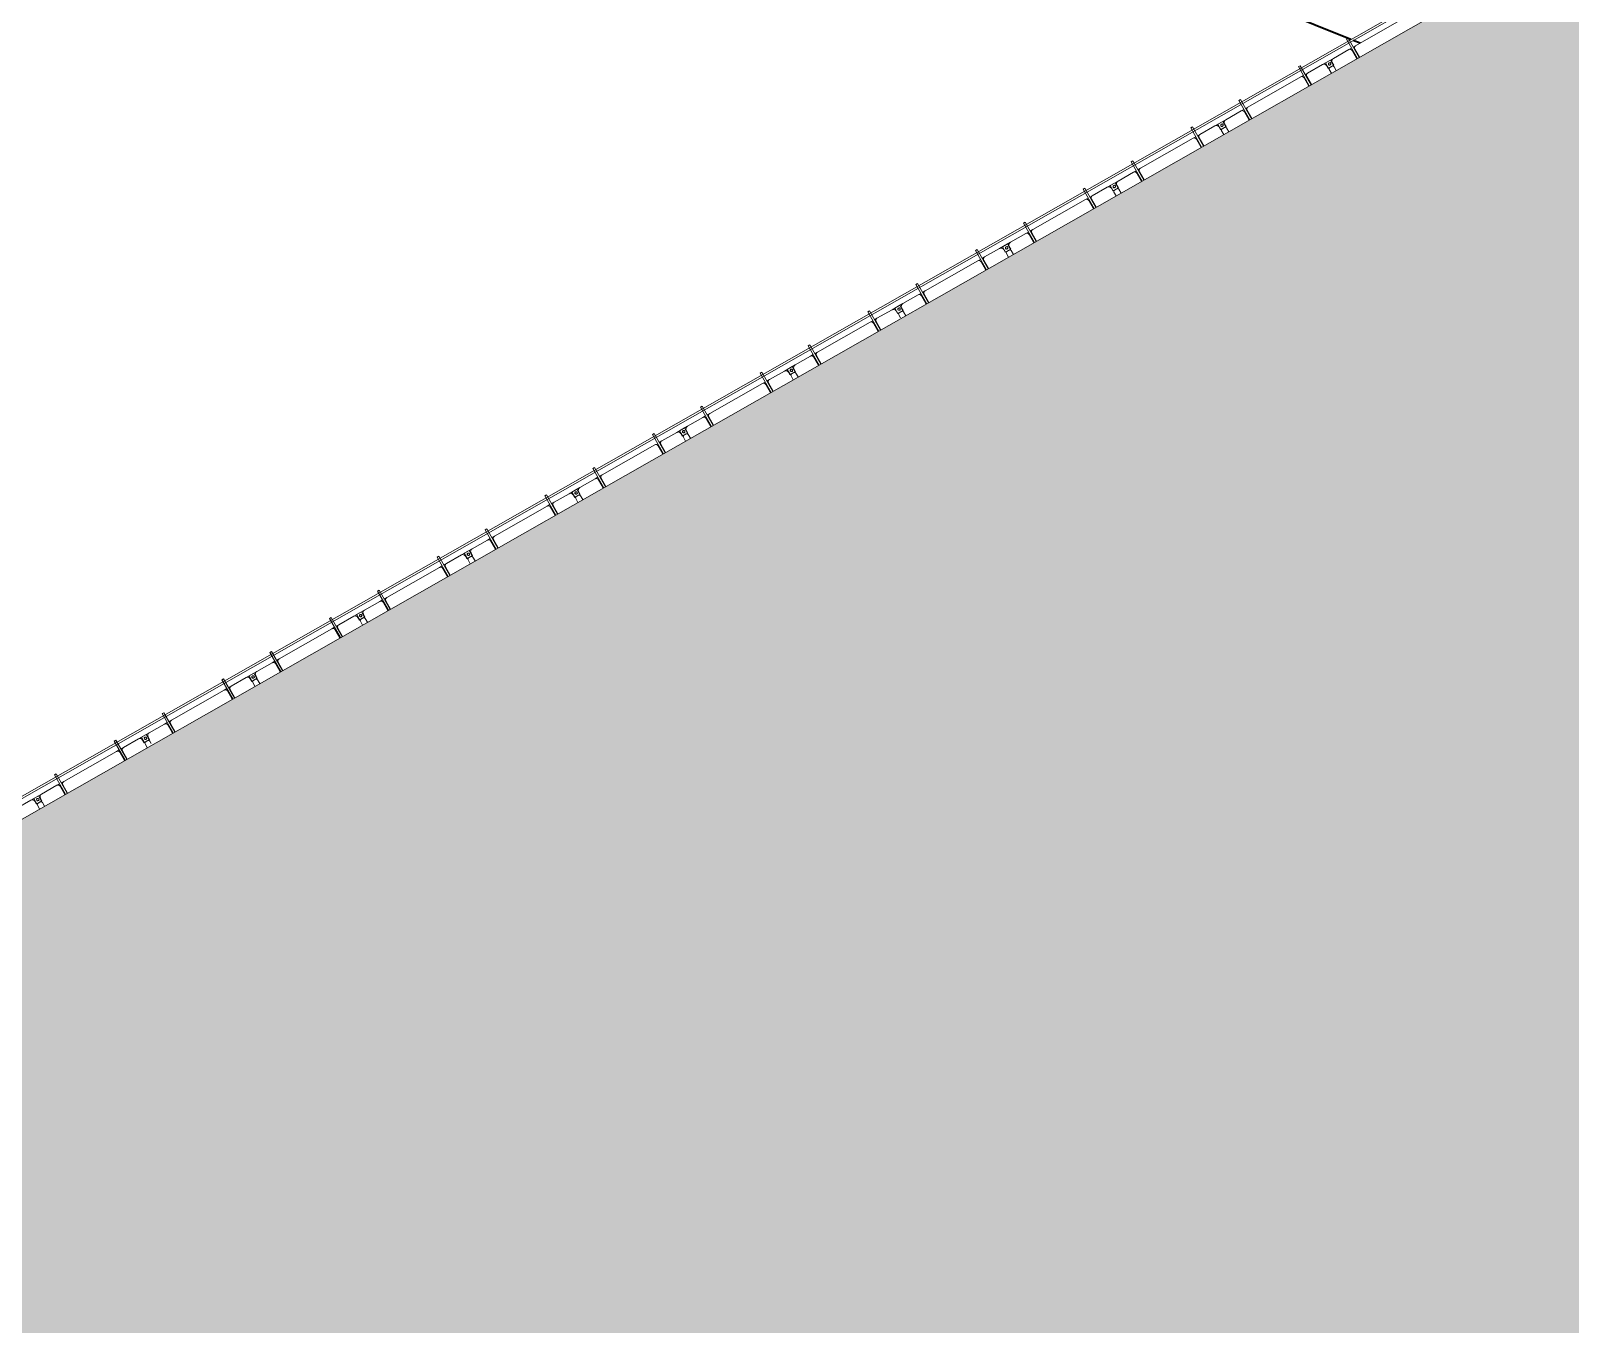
# Model space of a CAD drawing. Header units: millimetres. Extents: x -861324 to 439029, y -308065 to 694685.
# Drawn here: x -195868 to -164679, y 39346 to 65552 of the extents above; entities that cross this region are included whole.
import ezdxf

# ---------------------------------------------------------------- set-up
doc = ezdxf.new("R2010")
doc.units = ezdxf.units.MM
for name, color, linetype, lineweight in [('A-DETL-GENF', 92, 'Continuous', 9), ('A-DETL-THIN', 151, 'Continuous', 9), ('A-GENM', 13, 'Continuous', 9), ('C-TOPO-MAJR', 7, 'Continuous', 35), ('S-BEAM', 12, 'Continuous', 9)]:
    doc.layers.add(name, color=color, linetype=linetype, lineweight=lineweight)

# ---------------------------------------------------------------- blocks, each defined once
blk = doc.blocks.new('Dai phao do pin - DẢI PHAO ĐỠ PIN-12011-BỐ TRÍ BÈ PIN HỒ BẢN MÒNG')
at = {"layer": 'A-GENM', "color": 7}
for p, q in [((18230, -192), (18230, 0)), ((18290, 0), (18290, -192)), ((18768, 0), (18768, -88)), ((18882, -88), (18882, 0)), ((19350, -192), (19350, 0)), ((19410, 0), (19410, -192)), ((20740, -192), (20740, 0)), ((20800, 0), (20800, -192)), ((21278, 0), (21278, -88)), ((21392, -88), (21392, 0)), ((21860, -192), (21860, 0)), ((21920, 0), (21920, -192)), ((23250, -192), (23250, 0)), ((23310, 0), (23310, -192)), ((23788, 0), (23788, -88)), ((23902, -88), (23902, 0)), ((24370, -192), (24370, 0)), ((24430, 0), (24430, -192)), ((25760, -192), (25760, 0)), ((25820, 0), (25820, -192)), ((26298, 0), (26298, -88)), ((26412, -88), (26412, 0)), ((26880, -192), (26880, 0)), ((26940, 0), (26940, -192)), ((28270, -192), (28270, 0)), ((28330, 0), (28330, -192)), ((28808, 0), (28808, -88)), ((29390, -192), (29390, 0)), ((29450, 0), (29450, -192)), ((30780, -192), (30780, 0)), ((30840, 0), (30840, -192)), ((31318, 0), (31318, -88)), ((31432, -88), (31432, 0)), ((31900, -192), (31900, 0)), ((31960, 0), (31960, -192)), ((33290, -192), (33290, 0)), ((33350, 0), (33350, -192)), ((33828, 0), (33828, -88)), ((33942, -88), (33942, 0)), ((34410, -192), (34410, 0)), ((34470, 0), (34470, -192)), ((35800, -192), (35800, 0)), ((35860, 0), (35860, -192)), ((36338, 0), (36338, -88)), ((36452, -88), (36452, 0)), ((36920, -192), (36920, 0)), ((36980, 0), (36980, -192)), ((38310, -192), (38310, 0)), ((38370, 0), (38370, -192)), ((38848, 0), (38848, -88)), ((38962, -88), (38962, 0)), ((39430, -192), (39430, 0)), ((39490, 0), (39490, -192)), ((40820, -192), (40820, 0)), ((40880, 0), (40880, -192)), ((41358, 0), (41358, -88)), ((41472, -88), (41472, 0)), ((41940, -192), (41940, 0)), ((42000, 0), (42000, -192)), ((43330, -192), (43330, 0)), ((43390, 0), (43390, -192)), ((43868, 0), (43868, -88)), ((43982, -88), (43982, 0)), ((44450, -192), (44450, 0)), ((44510, 0), (44510, -192)), ((45840, -192), (45840, 0)), ((45900, 0), (45900, -192)), ((46492, -88), (46492, 0)), ((46960, -192), (46960, 0)), ((47020, 0), (47020, -192)), ((48350, -192), (48350, 0)), ((48410, 0), (48410, -192)), ((48888, 0), (48888, -88)), ((49002, -88), (49002, 0)), ((16950, -242), (18180, -242)), ((18239, -242), (18180, -242)), ((18340, -242), (18279, -242)), ((18340, -242), (18700, -242)), ((18760, -182), (18760, -118)), ((18760, -118), (18852, -118)), ((18798, -118), (18890, -118)), ((18890, -118), (18890, -182)), ((18950, -242), (19300, -242)), ((19359, -242), (19300, -242)), ((19460, -242), (19399, -242)), ((19460, -242), (20690, -242)), ((20749, -242), (20690, -242)), ((20850, -242), (20789, -242)), ((20850, -242), (21210, -242)), ((21270, -182), (21270, -118)), ((21270, -118), (21362, -118)), ((21308, -118), (21400, -118)), ((21400, -118), (21400, -182)), ((21460, -242), (21810, -242)), ((21869, -242), (21810, -242)), ((21970, -242), (21909, -242)), ((21970, -242), (23200, -242)), ((23259, -242), (23200, -242)), ((23360, -242), (23299, -242)), ((23360, -242), (23720, -242)), ((23780, -182), (23780, -118)), ((23780, -118), (23872, -118)), ((23818, -118), (23910, -118)), ((23910, -118), (23910, -182)), ((23970, -242), (24320, -242)), ((24379, -242), (24320, -242)), ((24480, -242), (24419, -242)), ((24480, -242), (25710, -242)), ((25769, -242), (25710, -242)), ((25870, -242), (25809, -242)), ((25870, -242), (26230, -242)), ((26290, -182), (26290, -118)), ((26290, -118), (26382, -118)), ((26328, -118), (26420, -118)), ((26420, -118), (26420, -182)), ((26480, -242), (26830, -242)), ((26889, -242), (26830, -242)), ((26990, -242), (26929, -242)), ((26990, -242), (28220, -242)), ((28279, -242), (28220, -242)), ((28380, -242), (28319, -242)), ((28380, -242), (28740, -242)), ((28800, -182), (28800, -118)), ((28800, -118), (28892, -118)), ((28838, -118), (28930, -118)), ((28922, -88), (28922, -11)), ((28930, -118), (28930, -182)), ((28990, -242), (29340, -242)), ((29399, -242), (29340, -242)), ((29500, -242), (29439, -242)), ((29500, -242), (30730, -242)), ((30789, -242), (30730, -242)), ((30890, -242), (30829, -242)), ((30890, -242), (31250, -242)), ((31310, -182), (31310, -118)), ((31310, -118), (31402, -118)), ((31348, -118), (31440, -118)), ((31440, -118), (31440, -182)), ((31500, -242), (31850, -242)), ((31909, -242), (31850, -242)), ((32010, -242), (31949, -242)), ((32010, -242), (33240, -242)), ((33299, -242), (33240, -242)), ((33400, -242), (33339, -242)), ((33400, -242), (33760, -242)), ((33820, -182), (33820, -118)), ((33820, -118), (33912, -118)), ((33858, -118), (33950, -118)), ((33950, -118), (33950, -182)), ((34010, -242), (34360, -242)), ((34419, -242), (34360, -242)), ((34520, -242), (34503, -242)), ((34520, -242), (35750, -242)), ((35809, -242), (35750, -242)), ((35910, -242), (35849, -242)), ((35910, -242), (36270, -242)), ((36330, -182), (36330, -118)), ((36330, -118), (36422, -118)), ((36368, -118), (36460, -118)), ((36460, -118), (36460, -182)), ((36520, -242), (36870, -242)), ((36929, -242), (36870, -242)), ((37030, -242), (36969, -242)), ((37030, -242), (38260, -242)), ((38319, -242), (38260, -242)), ((38420, -242), (38359, -242)), ((38420, -242), (38780, -242)), ((38840, -182), (38840, -118)), ((38840, -118), (38932, -118)), ((38878, -118), (38970, -118)), ((38970, -118), (38970, -182)), ((39030, -242), (39380, -242)), ((39439, -242), (39380, -242)), ((39540, -242), (39479, -242)), ((39540, -242), (40770, -242)), ((40829, -242), (40770, -242)), ((40930, -242), (40869, -242)), ((40930, -242), (41290, -242)), ((41350, -182), (41350, -118)), ((41350, -118), (41442, -118)), ((41388, -118), (41480, -118)), ((41480, -118), (41480, -182)), ((41540, -242), (41890, -242)), ((41949, -242), (41890, -242)), ((42050, -242), (41989, -242)), ((42050, -242), (43280, -242)), ((43339, -242), (43280, -242)), ((43440, -242), (43379, -242)), ((43440, -242), (43800, -242)), ((43860, -182), (43860, -118)), ((43860, -118), (43952, -118)), ((43898, -118), (43990, -118)), ((43990, -118), (43990, -182)), ((44050, -242), (44400, -242)), ((44459, -242), (44400, -242)), ((44560, -242), (44499, -242)), ((44560, -242), (45790, -242)), ((45849, -242), (45790, -242)), ((45950, -242), (45889, -242)), ((45950, -242), (46310, -242)), ((46370, -182), (46370, -118)), ((46370, -118), (46462, -118)), ((46378, -35), (46378, -88)), ((46408, -118), (46500, -118)), ((46500, -118), (46500, -182)), ((46560, -242), (46910, -242)), ((46969, -242), (46910, -242)), ((47070, -242), (47009, -242)), ((47070, -242), (48300, -242)), ((48359, -242), (48300, -242)), ((48460, -242), (48399, -242)), ((48460, -242), (48820, -242)), ((48880, -182), (48880, -118)), ((48880, -118), (48972, -118)), ((48918, -118), (49010, -118)), ((49010, -118), (49010, -182)), ((49070, -242), (49420, -242))]:
    blk.add_line(p, q, dxfattribs=at)
at = {"layer": 'A-GENM', "color": 9}
for p, q in [((18239, -242), (18180, -242)), ((18340, -242), (18279, -242)), ((18882, -242), (18700, -242)), ((18700, -242), (18882, -242)), ((18852, -118), (18760, -118)), ((18760, -118), (18760, -182)), ((18852, -118), (18760, -118)), ((18760, -118), (18852, -118)), ((18760, -118), (18760, -182)), ((18760, -182), (18760, -118)), ((18768, -242), (18768, -116)), ((18768, -116), (18768, -242)), ((18950, -242), (18768, -242)), ((18768, -242), (18950, -242)), ((18890, -118), (18798, -118)), ((18890, -118), (18798, -118)), ((18798, -118), (18890, -118)), ((18882, -116), (18882, -242)), ((18882, -242), (18882, -116)), ((18890, -182), (18890, -118)), ((18890, -182), (18890, -118)), ((18890, -118), (18890, -182)), ((19359, -242), (19300, -242)), ((19460, -242), (19399, -242)), ((20749, -242), (20690, -242)), ((20850, -242), (20789, -242)), ((21392, -242), (21210, -242)), ((21210, -242), (21392, -242)), ((21362, -118), (21270, -118)), ((21270, -118), (21270, -182)), ((21362, -118), (21270, -118)), ((21270, -118), (21362, -118)), ((21270, -118), (21270, -182)), ((21270, -182), (21270, -118)), ((21278, -242), (21278, -116)), ((21278, -116), (21278, -242)), ((21460, -242), (21278, -242)), ((21278, -242), (21460, -242)), ((21400, -118), (21308, -118)), ((21400, -118), (21308, -118)), ((21308, -118), (21400, -118)), ((21392, -116), (21392, -242)), ((21392, -242), (21392, -116)), ((21400, -182), (21400, -118)), ((21400, -182), (21400, -118)), ((21400, -118), (21400, -182)), ((21869, -242), (21810, -242)), ((21970, -242), (21909, -242)), ((23259, -242), (23200, -242)), ((23360, -242), (23299, -242)), ((23902, -242), (23720, -242)), ((23720, -242), (23902, -242)), ((23872, -118), (23780, -118)), ((23780, -118), (23780, -182)), ((23872, -118), (23780, -118)), ((23780, -118), (23872, -118)), ((23780, -118), (23780, -182)), ((23780, -182), (23780, -118)), ((23788, -242), (23788, -116)), ((23788, -116), (23788, -242)), ((23970, -242), (23788, -242)), ((23788, -242), (23970, -242)), ((23910, -118), (23818, -118)), ((23910, -118), (23818, -118)), ((23818, -118), (23910, -118)), ((23902, -116), (23902, -242)), ((23902, -242), (23902, -116)), ((23910, -182), (23910, -118)), ((23910, -182), (23910, -118)), ((23910, -118), (23910, -182)), ((24379, -242), (24320, -242)), ((24480, -242), (24419, -242)), ((25769, -242), (25710, -242)), ((25870, -242), (25809, -242)), ((26412, -242), (26230, -242)), ((26230, -242), (26412, -242)), ((26382, -118), (26290, -118)), ((26290, -118), (26290, -182)), ((26382, -118), (26290, -118)), ((26290, -118), (26382, -118)), ((26290, -118), (26290, -182)), ((26290, -182), (26290, -118)), ((26298, -242), (26298, -116)), ((26298, -116), (26298, -242)), ((26480, -242), (26298, -242)), ((26298, -242), (26480, -242)), ((26420, -118), (26328, -118)), ((26420, -118), (26328, -118)), ((26328, -118), (26420, -118)), ((26412, -116), (26412, -242)), ((26412, -242), (26412, -116)), ((26420, -182), (26420, -118)), ((26420, -182), (26420, -118)), ((26420, -118), (26420, -182)), ((26889, -242), (26830, -242)), ((26990, -242), (26929, -242)), ((28279, -242), (28220, -242)), ((28380, -242), (28319, -242)), ((28922, -242), (28740, -242)), ((28740, -242), (28922, -242)), ((28892, -118), (28800, -118)), ((28800, -118), (28800, -182)), ((28892, -118), (28800, -118)), ((28800, -118), (28892, -118)), ((28800, -118), (28800, -182)), ((28800, -182), (28800, -118)), ((28808, -242), (28808, -116)), ((28808, -116), (28808, -242)), ((28990, -242), (28808, -242)), ((28808, -242), (28990, -242)), ((28930, -118), (28838, -118)), ((28930, -118), (28838, -118)), ((28838, -118), (28930, -118)), ((28922, -116), (28922, -242)), ((28922, -242), (28922, -116)), ((28930, -182), (28930, -118)), ((28930, -182), (28930, -118)), ((28930, -118), (28930, -182)), ((29399, -242), (29340, -242)), ((29500, -242), (29439, -242)), ((30789, -242), (30730, -242)), ((30890, -242), (30829, -242)), ((31432, -242), (31250, -242)), ((31250, -242), (31432, -242)), ((31402, -118), (31310, -118)), ((31310, -118), (31310, -182)), ((31402, -118), (31310, -118)), ((31310, -118), (31402, -118)), ((31310, -118), (31310, -182)), ((31310, -182), (31310, -118)), ((31318, -242), (31318, -116)), ((31318, -116), (31318, -242)), ((31500, -242), (31318, -242)), ((31318, -242), (31500, -242)), ((31440, -118), (31348, -118)), ((31440, -118), (31348, -118)), ((31348, -118), (31440, -118)), ((31432, -116), (31432, -242)), ((31432, -242), (31432, -116)), ((31440, -182), (31440, -118)), ((31440, -182), (31440, -118)), ((31440, -118), (31440, -182)), ((31909, -242), (31850, -242)), ((32010, -242), (31949, -242)), ((33299, -242), (33240, -242)), ((33400, -242), (33339, -242)), ((33942, -242), (33760, -242)), ((33760, -242), (33942, -242)), ((33912, -118), (33820, -118)), ((33820, -118), (33820, -182)), ((33912, -118), (33820, -118)), ((33820, -118), (33912, -118)), ((33820, -118), (33820, -182)), ((33820, -182), (33820, -118)), ((33828, -242), (33828, -116)), ((33828, -116), (33828, -242)), ((34010, -242), (33828, -242)), ((33828, -242), (34010, -242)), ((33950, -118), (33858, -118)), ((33950, -118), (33858, -118)), ((33858, -118), (33950, -118)), ((33942, -116), (33942, -242)), ((33942, -242), (33942, -116)), ((33950, -182), (33950, -118)), ((33950, -182), (33950, -118)), ((33950, -118), (33950, -182)), ((34419, -242), (34360, -242)), ((35809, -242), (35750, -242)), ((35910, -242), (35849, -242)), ((36452, -242), (36270, -242)), ((36270, -242), (36452, -242)), ((36422, -118), (36330, -118)), ((36330, -118), (36330, -182)), ((36422, -118), (36330, -118)), ((36330, -118), (36422, -118)), ((36330, -118), (36330, -182)), ((36330, -182), (36330, -118)), ((36338, -242), (36338, -116)), ((36338, -116), (36338, -242)), ((36520, -242), (36338, -242)), ((36338, -242), (36520, -242)), ((36460, -118), (36368, -118)), ((36460, -118), (36368, -118)), ((36368, -118), (36460, -118)), ((36452, -116), (36452, -242)), ((36452, -242), (36452, -116)), ((36460, -182), (36460, -118)), ((36460, -182), (36460, -118)), ((36460, -118), (36460, -182)), ((36929, -242), (36870, -242)), ((37030, -242), (36969, -242)), ((38319, -242), (38260, -242)), ((38420, -242), (38359, -242)), ((38962, -242), (38780, -242)), ((38780, -242), (38962, -242)), ((38932, -118), (38840, -118)), ((38840, -118), (38840, -182)), ((38932, -118), (38840, -118)), ((38840, -118), (38932, -118)), ((38840, -118), (38840, -182)), ((38840, -182), (38840, -118)), ((38848, -242), (38848, -116)), ((38848, -116), (38848, -242)), ((39030, -242), (38848, -242)), ((38848, -242), (39030, -242)), ((38970, -118), (38878, -118)), ((38970, -118), (38878, -118)), ((38878, -118), (38970, -118)), ((38962, -116), (38962, -242)), ((38962, -242), (38962, -116)), ((38970, -182), (38970, -118)), ((38970, -182), (38970, -118)), ((38970, -118), (38970, -182)), ((39439, -242), (39380, -242)), ((39540, -242), (39479, -242)), ((40829, -242), (40770, -242)), ((40930, -242), (40869, -242)), ((41472, -242), (41290, -242)), ((41290, -242), (41472, -242)), ((41442, -118), (41350, -118)), ((41350, -118), (41350, -182)), ((41442, -118), (41350, -118)), ((41350, -118), (41442, -118)), ((41350, -118), (41350, -182)), ((41350, -182), (41350, -118)), ((41358, -242), (41358, -116)), ((41358, -116), (41358, -242)), ((41540, -242), (41358, -242)), ((41358, -242), (41540, -242)), ((41480, -118), (41388, -118)), ((41480, -118), (41388, -118)), ((41388, -118), (41480, -118)), ((41472, -116), (41472, -242)), ((41472, -242), (41472, -116)), ((41480, -182), (41480, -118)), ((41480, -182), (41480, -118)), ((41480, -118), (41480, -182)), ((41949, -242), (41890, -242)), ((42050, -242), (41989, -242)), ((43339, -242), (43280, -242)), ((43440, -242), (43379, -242)), ((43982, -242), (43800, -242)), ((43800, -242), (43982, -242)), ((43952, -118), (43860, -118)), ((43860, -118), (43860, -182)), ((43952, -118), (43860, -118)), ((43860, -118), (43952, -118)), ((43860, -118), (43860, -182)), ((43860, -182), (43860, -118)), ((43868, -242), (43868, -116)), ((43868, -116), (43868, -242)), ((44050, -242), (43868, -242)), ((43868, -242), (44050, -242)), ((43990, -118), (43898, -118)), ((43990, -118), (43898, -118)), ((43898, -118), (43990, -118)), ((43982, -116), (43982, -242)), ((43982, -242), (43982, -116)), ((43990, -182), (43990, -118)), ((43990, -182), (43990, -118)), ((43990, -118), (43990, -182)), ((44459, -242), (44400, -242)), ((44560, -242), (44499, -242)), ((45849, -242), (45790, -242)), ((45950, -242), (45889, -242)), ((46492, -242), (46310, -242)), ((46310, -242), (46492, -242)), ((46462, -118), (46370, -118)), ((46370, -118), (46370, -182)), ((46462, -118), (46370, -118)), ((46370, -118), (46462, -118)), ((46370, -118), (46370, -182)), ((46370, -182), (46370, -118)), ((46378, -242), (46378, -116)), ((46378, -116), (46378, -242)), ((46560, -242), (46378, -242)), ((46378, -242), (46560, -242)), ((46500, -118), (46408, -118)), ((46500, -118), (46408, -118)), ((46408, -118), (46500, -118)), ((46492, -116), (46492, -242)), ((46492, -242), (46492, -116)), ((46500, -182), (46500, -118)), ((46500, -182), (46500, -118)), ((46500, -118), (46500, -182)), ((46969, -242), (46910, -242)), ((47070, -242), (47009, -242)), ((48359, -242), (48300, -242)), ((48460, -242), (48399, -242)), ((49002, -242), (48820, -242)), ((48820, -242), (49002, -242)), ((48972, -118), (48880, -118)), ((48880, -118), (48880, -182)), ((48972, -118), (48880, -118)), ((48880, -118), (48972, -118)), ((48880, -118), (48880, -182)), ((48880, -182), (48880, -118)), ((48888, -242), (48888, -116)), ((48888, -116), (48888, -242)), ((49070, -242), (48888, -242)), ((48888, -242), (49070, -242)), ((49010, -118), (48918, -118)), ((49010, -118), (48918, -118)), ((48918, -118), (49010, -118)), ((49002, -116), (49002, -242)), ((49002, -242), (49002, -116)), ((49010, -182), (49010, -118)), ((49010, -182), (49010, -118)), ((49010, -118), (49010, -182))]:
    blk.add_line(p, q, dxfattribs=at)
at = {"layer": 'A-GENM', "color": 7}
for centre, radius, start, end in [((18180, -192), 50, 270, 0), ((18180, -192), 50, 300, 0), ((18340, -192), 50, 180, 270), ((18340, -192), 50, 210, 270), ((18700, -182), 60, 270, 360), ((18798, -88), 30, 180, 270), ((18852, -88), 30, 270, 0), ((18950, -182), 60, 180, 270), ((19300, -192), 50, 270, 0), ((19300, -192), 50, 300, 0), ((19460, -192), 50, 180, 270), ((19460, -192), 50, 210, 270), ((20690, -192), 50, 270, 0), ((20690, -192), 50, 300, 0), ((20850, -192), 50, 180, 270), ((20850, -192), 50, 210, 270), ((21210, -182), 60, 270, 360), ((21308, -88), 30, 180, 270), ((21362, -88), 30, 270, 0), ((21460, -182), 60, 180, 270), ((21810, -192), 50, 270, 0), ((21810, -192), 50, 300, 0), ((21970, -192), 50, 180, 270), ((21970, -192), 50, 210, 270), ((23200, -192), 50, 270, 0), ((23200, -192), 50, 300, 0), ((23360, -192), 50, 180, 270), ((23360, -192), 50, 210, 270), ((23720, -182), 60, 270, 360), ((23818, -88), 30, 180, 270), ((23872, -88), 30, 270, 0), ((23970, -182), 60, 180, 270), ((24320, -192), 50, 270, 360), ((24320, -192), 50, 300, 0), ((24480, -192), 50, 180, 270), ((24480, -192), 50, 210, 270), ((25710, -192), 50, 270, 0), ((25710, -192), 50, 300, 0), ((25870, -192), 50, 180, 270), ((25870, -192), 50, 210, 270), ((26230, -182), 60, 270, 360), ((26328, -88), 30, 180, 270), ((26382, -88), 30, 270, 0), ((26480, -182), 60, 180, 270), ((26830, -192), 50, 270, 0), ((26830, -192), 50, 300, 0), ((26990, -192), 50, 180, 270), ((26990, -192), 50, 210, 270), ((28220, -192), 50, 270, 0), ((28220, -192), 50, 300, 0), ((28380, -192), 50, 180, 270), ((28380, -192), 50, 210, 270), ((28740, -182), 60, 270, 360), ((28838, -88), 30, 180, 270), ((28892, -88), 30, 270, 0), ((28990, -182), 60, 180, 270), ((29340, -192), 50, 270, 0), ((29340, -192), 50, 300, 0), ((29500, -192), 50, 180, 270), ((29500, -192), 50, 210, 270), ((30730, -192), 50, 270, 0), ((30730, -192), 50, 300, 0), ((30890, -192), 50, 180, 270), ((30890, -192), 50, 210, 270), ((31250, -182), 60, 270, 360), ((31348, -88), 30, 180, 270), ((31402, -88), 30, 270, 0), ((31500, -182), 60, 180, 270), ((31850, -192), 50, 270, 360), ((31850, -192), 50, 300, 0), ((32010, -192), 50, 180, 270), ((32010, -192), 50, 210, 270), ((33240, -192), 50, 270, 0), ((33240, -192), 50, 300, 0), ((33400, -192), 50, 180, 270), ((33400, -192), 50, 210, 270), ((33760, -182), 60, 270, 360), ((33858, -88), 30, 180, 270), ((33912, -88), 30, 270, 0), ((34010, -182), 60, 180, 270), ((34360, -192), 50, 270, 0), ((34360, -192), 50, 300, 0), ((34520, -192), 50, 180, 270), ((34520, -192), 50, 210, 270), ((35750, -192), 50, 270, 0), ((35750, -192), 50, 300, 0), ((35910, -192), 50, 180, 270), ((35910, -192), 50, 210, 270), ((36270, -182), 60, 270, 360), ((36368, -88), 30, 180, 270), ((36422, -88), 30, 270, 0), ((36520, -182), 60, 180, 270), ((36870, -192), 50, 270, 0), ((36870, -192), 50, 300, 0), ((37030, -192), 50, 180, 270), ((37030, -192), 50, 210, 270), ((38260, -192), 50, 270, 0), ((38260, -192), 50, 300, 0), ((38420, -192), 50, 180, 270), ((38420, -192), 50, 210, 270), ((38780, -182), 60, 270, 360), ((38878, -88), 30, 180, 270), ((38932, -88), 30, 270, 0), ((39030, -182), 60, 180, 270), ((39380, -192), 50, 270, 0), ((39380, -192), 50, 300, 0), ((39540, -192), 50, 180, 270), ((39540, -192), 50, 210, 270), ((40770, -192), 50, 270, 0), ((40770, -192), 50, 300, 0), ((40930, -192), 50, 180, 270), ((40930, -192), 50, 210, 270), ((41290, -182), 60, 270, 360), ((41388, -88), 30, 180, 270), ((41442, -88), 30, 270, 0), ((41540, -182), 60, 180, 270), ((41890, -192), 50, 270, 0), ((41890, -192), 50, 300, 0), ((42050, -192), 50, 180, 270), ((42050, -192), 50, 210, 270), ((43280, -192), 50, 270, 0), ((43280, -192), 50, 300, 0), ((43440, -192), 50, 180, 270), ((43440, -192), 50, 210, 270), ((43800, -182), 60, 270, 360), ((43898, -88), 30, 180, 270), ((43952, -88), 30, 270, 0), ((44050, -182), 60, 180, 270), ((44400, -192), 50, 270, 0), ((44400, -192), 50, 300, 0), ((44560, -192), 50, 180, 270), ((44560, -192), 50, 210, 270), ((45790, -192), 50, 270, 0), ((45790, -192), 50, 300, 0), ((45950, -192), 50, 180, 270), ((45950, -192), 50, 210, 270), ((46310, -182), 60, 270, 360), ((46408, -88), 30, 180, 270), ((46462, -88), 30, 270, 0), ((46560, -182), 60, 180, 270), ((46910, -192), 50, 270, 0), ((46910, -192), 50, 300, 0), ((47070, -192), 50, 180, 270), ((47070, -192), 50, 210, 270), ((48300, -192), 50, 270, 0), ((48300, -192), 50, 300, 0), ((48460, -192), 50, 180, 270), ((48460, -192), 50, 210, 270), ((48820, -182), 60, 270, 360), ((48918, -88), 30, 180, 270), ((48972, -88), 30, 270, 0), ((49070, -182), 60, 180, 270)]:
    blk.add_arc(centre, radius, start, end, dxfattribs=at)
at = {"layer": 'A-GENM', "color": 9}
for centre, radius, start, end in [((18700, -182), 60, 270, 0), ((18700, -182), 60, 270, 0), ((18700, -182), 60, 270, 360), ((18819, -183), 25, 0, 180), ((18819, -183), 25, 360, 180), ((18819, -183), 25, 180, 0), ((18819, -183), 25, 180, 360), ((18821, -183), 25, 0, 180), ((18821, -183), 25, 0, 180), ((18821, -183), 25, 180, 360), ((18821, -183), 25, 180, 360), ((18950, -182), 60, 180, 270), ((18950, -182), 60, 180, 270), ((18950, -182), 60, 180, 270), ((21210, -182), 60, 270, 0), ((21210, -182), 60, 270, 0), ((21210, -182), 60, 270, 360), ((21329, -183), 25, 0, 180), ((21329, -183), 25, 360, 180), ((21329, -183), 25, 180, 0), ((21329, -183), 25, 180, 360), ((21331, -183), 25, 0, 180), ((21331, -183), 25, 0, 180), ((21331, -183), 25, 180, 360), ((21331, -183), 25, 180, 360), ((21460, -182), 60, 180, 270), ((21460, -182), 60, 180, 270), ((21460, -182), 60, 180, 270), ((23720, -182), 60, 270, 0), ((23720, -182), 60, 270, 0), ((23720, -182), 60, 270, 360), ((23839, -183), 25, 0, 180), ((23839, -183), 25, 360, 180), ((23839, -183), 25, 180, 0), ((23839, -183), 25, 180, 360), ((23841, -183), 25, 0, 180), ((23841, -183), 25, 0, 180), ((23841, -183), 25, 180, 360), ((23841, -183), 25, 180, 360), ((23970, -182), 60, 180, 270), ((23970, -182), 60, 180, 270), ((23970, -182), 60, 180, 270), ((26230, -182), 60, 270, 0), ((26230, -182), 60, 270, 0), ((26230, -182), 60, 270, 360), ((26349, -183), 25, 0, 180), ((26349, -183), 25, 360, 180), ((26349, -183), 25, 180, 0), ((26349, -183), 25, 180, 360), ((26351, -183), 25, 0, 180), ((26351, -183), 25, 0, 180), ((26351, -183), 25, 180, 360), ((26351, -183), 25, 180, 360), ((26480, -182), 60, 180, 270), ((26480, -182), 60, 180, 270), ((26480, -182), 60, 180, 270), ((28740, -182), 60, 270, 0), ((28740, -182), 60, 270, 0), ((28740, -182), 60, 270, 360), ((28859, -183), 25, 0, 180), ((28859, -183), 25, 360, 180), ((28859, -183), 25, 180, 0), ((28859, -183), 25, 180, 360), ((28861, -183), 25, 0, 180), ((28861, -183), 25, 0, 180), ((28861, -183), 25, 180, 360), ((28861, -183), 25, 180, 360), ((28990, -182), 60, 180, 270), ((28990, -182), 60, 180, 270), ((28990, -182), 60, 180, 270), ((31250, -182), 60, 270, 0), ((31250, -182), 60, 270, 0), ((31250, -182), 60, 270, 360), ((31369, -183), 25, 0, 180), ((31369, -183), 25, 360, 180), ((31369, -183), 25, 180, 0), ((31369, -183), 25, 180, 360), ((31371, -183), 25, 0, 180), ((31371, -183), 25, 0, 180), ((31371, -183), 25, 180, 360), ((31371, -183), 25, 180, 360), ((31500, -182), 60, 180, 270), ((31500, -182), 60, 180, 270), ((31500, -182), 60, 180, 270), ((33760, -182), 60, 270, 0), ((33760, -182), 60, 270, 0), ((33760, -182), 60, 270, 360), ((33879, -183), 25, 0, 180), ((33879, -183), 25, 360, 180), ((33879, -183), 25, 180, 0), ((33879, -183), 25, 180, 360), ((33881, -183), 25, 0, 180), ((33881, -183), 25, 0, 180), ((33881, -183), 25, 180, 360), ((33881, -183), 25, 180, 360), ((34010, -182), 60, 180, 270), ((34010, -182), 60, 180, 270), ((34010, -182), 60, 180, 270), ((36270, -182), 60, 270, 0), ((36270, -182), 60, 270, 0), ((36270, -182), 60, 270, 360), ((36389, -183), 25, 0, 180), ((36389, -183), 25, 360, 180), ((36389, -183), 25, 180, 0), ((36389, -183), 25, 180, 360), ((36391, -183), 25, 0, 180), ((36391, -183), 25, 0, 180), ((36391, -183), 25, 180, 360), ((36391, -183), 25, 180, 360), ((36520, -182), 60, 180, 270), ((36520, -182), 60, 180, 270), ((36520, -182), 60, 180, 270), ((38780, -182), 60, 270, 0), ((38780, -182), 60, 270, 0), ((38780, -182), 60, 270, 360), ((38899, -183), 25, 0, 180), ((38899, -183), 25, 360, 180), ((38899, -183), 25, 180, 0), ((38899, -183), 25, 180, 360), ((38901, -183), 25, 0, 180), ((38901, -183), 25, 0, 180), ((38901, -183), 25, 180, 360), ((38901, -183), 25, 180, 360), ((39030, -182), 60, 180, 270), ((39030, -182), 60, 180, 270), ((39030, -182), 60, 180, 270), ((41290, -182), 60, 270, 360), ((41290, -182), 60, 270, 360), ((41290, -182), 60, 270, 360), ((41409, -183), 25, 0, 180), ((41409, -183), 25, 360, 180), ((41409, -183), 25, 180, 0), ((41409, -183), 25, 180, 360), ((41411, -183), 25, 0, 180), ((41411, -183), 25, 0, 180), ((41411, -183), 25, 180, 360), ((41411, -183), 25, 180, 360), ((41540, -182), 60, 180, 270), ((41540, -182), 60, 180, 270), ((41540, -182), 60, 180, 270), ((43800, -182), 60, 270, 360), ((43800, -182), 60, 270, 360), ((43800, -182), 60, 270, 360), ((43919, -183), 25, 0, 180), ((43919, -183), 25, 360, 180), ((43919, -183), 25, 180, 0), ((43919, -183), 25, 180, 360), ((43921, -183), 25, 360, 180), ((43921, -183), 25, 0, 180), ((43921, -183), 25, 180, 360), ((43921, -183), 25, 180, 360), ((44050, -182), 60, 180, 270), ((44050, -182), 60, 180, 270), ((44050, -182), 60, 180, 270), ((46310, -182), 60, 270, 360), ((46310, -182), 60, 270, 360), ((46310, -182), 60, 270, 360), ((46429, -183), 25, 0, 180), ((46429, -183), 25, 360, 180), ((46429, -183), 25, 180, 0), ((46429, -183), 25, 180, 360), ((46431, -183), 25, 360, 180), ((46431, -183), 25, 0, 180), ((46431, -183), 25, 180, 360), ((46431, -183), 25, 180, 360), ((46560, -182), 60, 180, 270), ((46560, -182), 60, 180, 270), ((46560, -182), 60, 180, 270), ((48820, -182), 60, 270, 360), ((48820, -182), 60, 270, 360), ((48820, -182), 60, 270, 360), ((48939, -183), 25, 0, 180), ((48939, -183), 25, 360, 180), ((48939, -183), 25, 180, 0), ((48939, -183), 25, 180, 360), ((48941, -183), 25, 360, 180), ((48941, -183), 25, 0, 180), ((48941, -183), 25, 180, 360), ((48941, -183), 25, 180, 360), ((49070, -182), 60, 180, 270), ((49070, -182), 60, 180, 270), ((49070, -182), 60, 180, 270)]:
    blk.add_arc(centre, radius, start, end, dxfattribs=at)
blk = doc.blocks.new('Dầm C52 - Hộp 40x60-18730-BỐ TRÍ BÈ PIN HỒ BẢN MÒNG')
at = {"layer": 'S-BEAM', "color": 7}
for p, q in [((-37711, 20), (37711, 20)), ((37711, -20), (-37711, -20))]:
    blk.add_line(p, q, dxfattribs=at)
blk = doc.blocks.new('Dầm C52 - Dầm C52-18769-BỐ TRÍ BÈ PIN HỒ BẢN MÒNG')
at = {"layer": 'S-BEAM', "color": 7}
for p, q in [((74025, 20), (74474, 20)), ((74474, 20), (74474, -20)), ((74474, -20), (74025, -20))]:
    blk.add_line(p, q, dxfattribs=at)
blk = doc.blocks.new('Dầm C52 - Dầm C52-V117-BỐ TRÍ BÈ PIN HỒ BẢN MÒNG')
at = {"layer": 'S-BEAM', "color": 7}
for p, q in [((74025, 20), (74474, 20)), ((74474, 20), (74474, -20)), ((74474, -20), (74025, -20))]:
    blk.add_line(p, q, dxfattribs=at)
blk = doc.blocks.new('Dầm C52 - Dầm C52-18770-BỐ TRÍ BÈ PIN HỒ BẢN MÒNG')
at = {"layer": 'S-BEAM', "color": 7}
for p, q in [((74025, 20), (74474, 20)), ((74474, 20), (74474, -20)), ((74474, -20), (74025, -20))]:
    blk.add_line(p, q, dxfattribs=at)
blk = doc.blocks.new('Dầm C52 - Dầm C52-V118-BỐ TRÍ BÈ PIN HỒ BẢN MÒNG')
at = {"layer": 'S-BEAM', "color": 7}
for p, q in [((74025, 20), (74474, 20)), ((74474, 20), (74474, -20)), ((74474, -20), (74025, -20))]:
    blk.add_line(p, q, dxfattribs=at)
blk = doc.blocks.new('Dầm C52 - Dầm C52-18771-BỐ TRÍ BÈ PIN HỒ BẢN MÒNG')
at = {"layer": 'S-BEAM', "color": 7}
for p, q in [((74025, 20), (74474, 20)), ((74474, 20), (74474, -20)), ((74474, -20), (74025, -20))]:
    blk.add_line(p, q, dxfattribs=at)
blk = doc.blocks.new('Dầm C52 - Dầm C52-V119-BỐ TRÍ BÈ PIN HỒ BẢN MÒNG')
at = {"layer": 'S-BEAM', "color": 7}
for p, q in [((74025, 20), (74474, 20)), ((74474, 20), (74474, -20)), ((74474, -20), (74025, -20))]:
    blk.add_line(p, q, dxfattribs=at)
blk = doc.blocks.new('Dầm C52 - Dầm C52-18772-BỐ TRÍ BÈ PIN HỒ BẢN MÒNG')
at = {"layer": 'S-BEAM', "color": 7}
for p, q in [((74025, 20), (74474, 20)), ((74474, 20), (74474, -20)), ((74474, -20), (74025, -20))]:
    blk.add_line(p, q, dxfattribs=at)
blk = doc.blocks.new('Dầm C52 - Dầm C52-V120-BỐ TRÍ BÈ PIN HỒ BẢN MÒNG')
at = {"layer": 'S-BEAM', "color": 7}
for p, q in [((74025, 20), (74474, 20)), ((74474, 20), (74474, -20)), ((74474, -20), (74025, -20))]:
    blk.add_line(p, q, dxfattribs=at)
blk = doc.blocks.new('Dầm C52 - Dầm C52-18773-BỐ TRÍ BÈ PIN HỒ BẢN MÒNG')
at = {"layer": 'S-BEAM', "color": 7}
for p, q in [((74025, 20), (74474, 20)), ((74474, 20), (74474, -20)), ((74474, -20), (74025, -20))]:
    blk.add_line(p, q, dxfattribs=at)
blk = doc.blocks.new('Dầm C52 - Dầm C52-V121-BỐ TRÍ BÈ PIN HỒ BẢN MÒNG')
at = {"layer": 'S-BEAM', "color": 7}
for p, q in [((74025, 20), (74474, 20)), ((74474, 20), (74474, -20)), ((74474, -20), (74025, -20))]:
    blk.add_line(p, q, dxfattribs=at)
blk = doc.blocks.new('Dầm C52 - Dầm C52-18774-BỐ TRÍ BÈ PIN HỒ BẢN MÒNG')
at = {"layer": 'S-BEAM', "color": 7}
for p, q in [((74025, 20), (74474, 20)), ((74474, 20), (74474, -20)), ((74474, -20), (74025, -20))]:
    blk.add_line(p, q, dxfattribs=at)
blk = doc.blocks.new('Dầm C52 - Dầm C52-V122-BỐ TRÍ BÈ PIN HỒ BẢN MÒNG')
at = {"layer": 'S-BEAM', "color": 7}
for p, q in [((74025, 20), (74474, 20)), ((74474, 20), (74474, -20)), ((74474, -20), (74025, -20))]:
    blk.add_line(p, q, dxfattribs=at)
blk = doc.blocks.new('Dầm C52 - Dầm C52-18775-BỐ TRÍ BÈ PIN HỒ BẢN MÒNG')
at = {"layer": 'S-BEAM', "color": 7}
for p, q in [((74025, 20), (74474, 20)), ((74474, 20), (74474, -20)), ((74474, -20), (74025, -20))]:
    blk.add_line(p, q, dxfattribs=at)
blk = doc.blocks.new('Dầm C52 - Dầm C52-V123-BỐ TRÍ BÈ PIN HỒ BẢN MÒNG')
at = {"layer": 'S-BEAM', "color": 7}
for p, q in [((74025, 20), (74474, 20)), ((74474, 20), (74474, -20)), ((74474, -20), (74025, -20))]:
    blk.add_line(p, q, dxfattribs=at)
blk = doc.blocks.new('Dầm C52 - Dầm C52-18776-BỐ TRÍ BÈ PIN HỒ BẢN MÒNG')
at = {"layer": 'S-BEAM', "color": 7}
for p, q in [((74025, 20), (74474, 20)), ((74474, 20), (74474, -20)), ((74474, -20), (74025, -20))]:
    blk.add_line(p, q, dxfattribs=at)
blk = doc.blocks.new('Dầm C52 - Dầm C52-V124-BỐ TRÍ BÈ PIN HỒ BẢN MÒNG')
at = {"layer": 'S-BEAM', "color": 7}
for p, q in [((74025, 20), (74474, 20)), ((74474, 20), (74474, -20)), ((74474, -20), (74025, -20))]:
    blk.add_line(p, q, dxfattribs=at)
blk = doc.blocks.new('Dầm C52 - Dầm C52-18777-BỐ TRÍ BÈ PIN HỒ BẢN MÒNG')
at = {"layer": 'S-BEAM', "color": 7}
for p, q in [((74025, 20), (74474, 20)), ((74474, 20), (74474, -20)), ((74474, -20), (74025, -20))]:
    blk.add_line(p, q, dxfattribs=at)
blk = doc.blocks.new('Dầm C52 - Dầm C52-V125-BỐ TRÍ BÈ PIN HỒ BẢN MÒNG')
at = {"layer": 'S-BEAM', "color": 7}
for p, q in [((74025, 20), (74474, 20)), ((74474, 20), (74474, -20)), ((74474, -20), (74025, -20))]:
    blk.add_line(p, q, dxfattribs=at)
blk = doc.blocks.new('Dầm C52 - Dầm C52-18778-BỐ TRÍ BÈ PIN HỒ BẢN MÒNG')
at = {"layer": 'S-BEAM', "color": 7}
for p, q in [((74025, 20), (74474, 20)), ((74474, 20), (74474, -20)), ((74474, -20), (74025, -20))]:
    blk.add_line(p, q, dxfattribs=at)
blk = doc.blocks.new('Dầm C52 - Dầm C52-V126-BỐ TRÍ BÈ PIN HỒ BẢN MÒNG')
at = {"layer": 'S-BEAM', "color": 7}
for p, q in [((74025, 20), (74474, 20)), ((74474, 20), (74474, -20)), ((74474, -20), (74025, -20))]:
    blk.add_line(p, q, dxfattribs=at)
blk = doc.blocks.new('Dầm C52 - Dầm C52-18779-BỐ TRÍ BÈ PIN HỒ BẢN MÒNG')
at = {"layer": 'S-BEAM', "color": 7}
for p, q in [((74025, 20), (74474, 20)), ((74474, 20), (74474, -20)), ((74474, -20), (74025, -20))]:
    blk.add_line(p, q, dxfattribs=at)
blk = doc.blocks.new('Dầm C52 - Dầm C52-V127-BỐ TRÍ BÈ PIN HỒ BẢN MÒNG')
at = {"layer": 'S-BEAM', "color": 7}
for p, q in [((74025, 20), (74474, 20)), ((74474, 20), (74474, -20)), ((74474, -20), (74025, -20))]:
    blk.add_line(p, q, dxfattribs=at)
blk = doc.blocks.new('Dầm C52 - Dầm C52-18780-BỐ TRÍ BÈ PIN HỒ BẢN MÒNG')
at = {"layer": 'S-BEAM', "color": 7}
for p, q in [((74025, 20), (74474, 20)), ((74474, 20), (74474, -20)), ((74474, -20), (74025, -20))]:
    blk.add_line(p, q, dxfattribs=at)
blk = doc.blocks.new('Dầm C52 - Dầm C52-V128-BỐ TRÍ BÈ PIN HỒ BẢN MÒNG')
at = {"layer": 'S-BEAM', "color": 7}
for p, q in [((74025, 20), (74474, 20)), ((74474, 20), (74474, -20)), ((74474, -20), (74025, -20))]:
    blk.add_line(p, q, dxfattribs=at)
blk = doc.blocks.new('Dầm C52 - Dầm C52-18781-BỐ TRÍ BÈ PIN HỒ BẢN MÒNG')
at = {"layer": 'S-BEAM', "color": 7}
for p, q in [((74025, 20), (74474, 20)), ((74474, 20), (74474, -20)), ((74474, -20), (74025, -20))]:
    blk.add_line(p, q, dxfattribs=at)
blk = doc.blocks.new('HOBANMONG_BEPIN 5_rvt-1-BỐ TRÍ BÈ PIN HỒ BẢN MÒNG')
at = {"layer": 'A-GENM', "lineweight": 9, "rotation": 209.6620124026258}
blk.add_blockref('Dai phao do pin - DẢI PHAO ĐỠ PIN-12011-BỐ TRÍ BÈ PIN HỒ BẢN MÒNG', (-153109, 74036), dxfattribs=at)
at = {"layer": 'S-BEAM', "lineweight": 9}
for name, p, rotation in [('Dầm C52 - Hộp 40x60-18730-BỐ TRÍ BÈ PIN HỒ BẢN MÒNG', (-182720, 57609), 209.6620124026261), ('Dầm C52 - Dầm C52-18769-BỐ TRÍ BÈ PIN HỒ BẢN MÒNG', (-132341, 675), 119.6620124026264), ('Dầm C52 - Dầm C52-V117-BỐ TRÍ BÈ PIN HỒ BẢN MÒNG', (-133314, 120), 119.6620124026264), ('Dầm C52 - Dầm C52-18770-BỐ TRÍ BÈ PIN HỒ BẢN MÒNG', (-134522, -568), 119.6620124026264), ('Dầm C52 - Dầm C52-V118-BỐ TRÍ BÈ PIN HỒ BẢN MÒNG', (-135495, -1122), 119.6620124026264), ('Dầm C52 - Dầm C52-18771-BỐ TRÍ BÈ PIN HỒ BẢN MÒNG', (-136703, -1810), 119.6620124026264), ('Dầm C52 - Dầm C52-V119-BỐ TRÍ BÈ PIN HỒ BẢN MÒNG', (-137676, -2364), 119.6620124026264), ('Dầm C52 - Dầm C52-18772-BỐ TRÍ BÈ PIN HỒ BẢN MÒNG', (-138884, -3052), 119.6620124026264), ('Dầm C52 - Dầm C52-V120-BỐ TRÍ BÈ PIN HỒ BẢN MÒNG', (-139857, -3606), 119.6620124026264), ('Dầm C52 - Dầm C52-18773-BỐ TRÍ BÈ PIN HỒ BẢN MÒNG', (-141065, -4294), 119.6620124026264), ('Dầm C52 - Dầm C52-V121-BỐ TRÍ BÈ PIN HỒ BẢN MÒNG', (-142039, -4848), 119.6620124026264), ('Dầm C52 - Dầm C52-18774-BỐ TRÍ BÈ PIN HỒ BẢN MÒNG', (-143246, -5536), 119.6620124026264), ('Dầm C52 - Dầm C52-V122-BỐ TRÍ BÈ PIN HỒ BẢN MÒNG', (-144220, -6090), 119.6620124026264), ('Dầm C52 - Dầm C52-18775-BỐ TRÍ BÈ PIN HỒ BẢN MÒNG', (-145427, -6778), 119.6620124026264), ('Dầm C52 - Dầm C52-V123-BỐ TRÍ BÈ PIN HỒ BẢN MÒNG', (-146401, -7333), 119.6620124026264), ('Dầm C52 - Dầm C52-18776-BỐ TRÍ BÈ PIN HỒ BẢN MÒNG', (-147609, -8021), 119.6620124026264), ('Dầm C52 - Dầm C52-V124-BỐ TRÍ BÈ PIN HỒ BẢN MÒNG', (-148582, -8575), 119.6620124026264), ('Dầm C52 - Dầm C52-18777-BỐ TRÍ BÈ PIN HỒ BẢN MÒNG', (-149790, -9263), 119.6620124026264), ('Dầm C52 - Dầm C52-V125-BỐ TRÍ BÈ PIN HỒ BẢN MÒNG', (-150763, -9817), 119.6620124026264), ('Dầm C52 - Dầm C52-18778-BỐ TRÍ BÈ PIN HỒ BẢN MÒNG', (-151971, -10505), 119.6620124026264), ('Dầm C52 - Dầm C52-V126-BỐ TRÍ BÈ PIN HỒ BẢN MÒNG', (-152944, -11059), 119.6620124026264), ('Dầm C52 - Dầm C52-18779-BỐ TRÍ BÈ PIN HỒ BẢN MÒNG', (-154152, -11747), 119.6620124026264), ('Dầm C52 - Dầm C52-V127-BỐ TRÍ BÈ PIN HỒ BẢN MÒNG', (-155125, -12301), 119.6620124026264), ('Dầm C52 - Dầm C52-18780-BỐ TRÍ BÈ PIN HỒ BẢN MÒNG', (-156333, -12989), 119.6620124026264), ('Dầm C52 - Dầm C52-V128-BỐ TRÍ BÈ PIN HỒ BẢN MÒNG', (-157306, -13543), 119.6620124026264), ('Dầm C52 - Dầm C52-18781-BỐ TRÍ BÈ PIN HỒ BẢN MÒNG', (-158514, -14231), 119.6620124026264)]:
    blk.add_blockref(name, p, dxfattribs=dict(at, rotation=rotation))

msp = doc.modelspace()

# ---------------------------------------------------------------- hatches: boundary and pattern name
at = {"layer": 'A-DETL-GENF'}
msp.add_hatch(color=8, dxfattribs=at).paths.add_polyline_path([(-173162, -107703), (-77660, -53314), (-150902, 75292), (-214161, 39265), (-192387, 1031), (-224629, -17331), (-174040, -106161)])

# ---------------------------------------------------------------- linework, layer by layer
at = {"layer": 'A-DETL-THIN'}
msp.add_line((-150902, 75292), (-214161, 39265), dxfattribs=at)
at = {"layer": 'C-TOPO-MAJR'}
for p, q in [((-169121, 65377), (-176441, 68344)), ((-168934, 65301), (-169074, 65358))]:
    msp.add_line(p, q, dxfattribs=at)

# ---------------------------------------------------------------- block references
at = {"lineweight": 5}
msp.add_blockref('HOBANMONG_BEPIN 5_rvt-1-BỐ TRÍ BÈ PIN HỒ BẢN MÒNG', (0, 0), dxfattribs=at)

doc.saveas('drawing.dxf')
